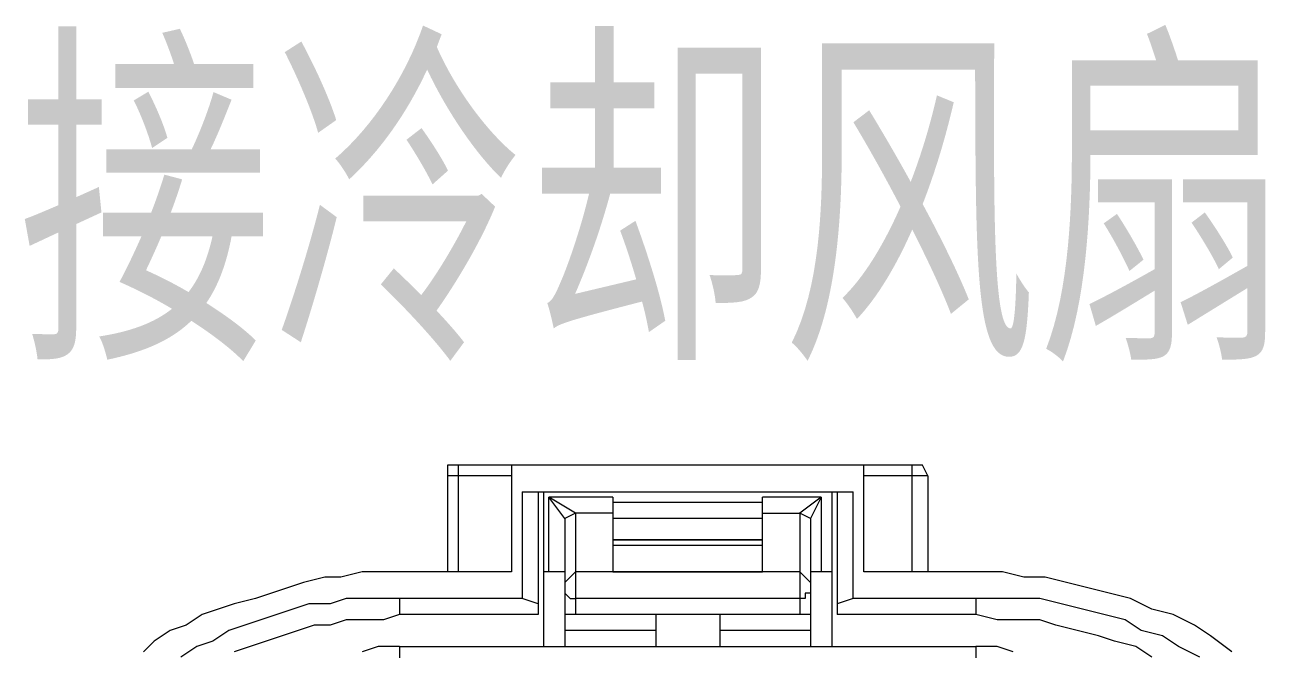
# Model space of a CAD drawing. Header units: inches. Extents: x 47316 to 59086, y 3141 to 11743.
# Drawn here: x 52707.8 to 52731.06, y 10046.62 to 10058.33 of the extents above; entities that cross this region are included whole.
import ezdxf

# ---------------------------------------------------------------- set-up
doc = ezdxf.new("R2010")
doc.units = ezdxf.units.IN
doc.header["$MEASUREMENT"] = 0
doc.layers.add('P', color=250, linetype='Continuous', lineweight=100)
doc.styles.add('MtX_FangSong_GB2312', font='')
doc.styles.get('MtX_FangSong_GB2312').set_extended_font_data('FangSong_GB2312')

msp = doc.modelspace()

# ---------------------------------------------------------------- linework, layer by layer
at = {"layer": 'P', "color": 0, "linetype": 'Continuous', "lineweight": 15}
for p, q in [((52715.929, 10050.068), (52715.729, 10050.068)), ((52715.729, 10050.068), (52715.729, 10049.868)), ((52724.429, 10050.068), (52715.929, 10050.068)), ((52715.929, 10050.068), (52715.929, 10048.068)), ((52717.129, 10050.068), (52716.929, 10050.068)), ((52716.929, 10050.068), (52716.929, 10049.868)), ((52723.529, 10050.068), (52723.329, 10050.068)), ((52723.529, 10049.868), (52723.529, 10050.068)), ((52724.429, 10050.068), (52724.429, 10048.068)), ((52724.629, 10050.068), (52724.429, 10050.068)), ((52724.729, 10049.868), (52724.629, 10050.068)), ((52716.929, 10049.868), (52715.729, 10049.868)), ((52715.729, 10049.868), (52715.729, 10048.068)), ((52716.929, 10049.868), (52716.929, 10048.068)), ((52724.729, 10049.868), (52723.529, 10049.868)), ((52723.529, 10048.068), (52723.529, 10049.868)), ((52724.729, 10049.868), (52724.729, 10048.068)), ((52717.129, 10049.568), (52723.329, 10049.568)), ((52717.129, 10049.568), (52717.129, 10047.568)), ((52717.429, 10049.568), (52717.429, 10047.268)), ((52717.529, 10049.568), (52717.529, 10046.668)), ((52722.929, 10049.568), (52722.929, 10046.668)), ((52723.029, 10049.568), (52723.029, 10047.268)), ((52723.329, 10047.568), (52723.329, 10049.568)), ((52718.829, 10049.468), (52717.629, 10049.468)), ((52718.129, 10049.168), (52717.629, 10049.468)), ((52717.929, 10049.068), (52717.629, 10049.468)), ((52717.629, 10048.068), (52717.629, 10049.468)), ((52718.829, 10049.468), (52718.829, 10048.068)), ((52721.629, 10049.368), (52718.829, 10049.368)), ((52722.729, 10049.468), (52721.629, 10049.468)), ((52721.629, 10048.068), (52721.629, 10049.468)), ((52722.729, 10049.468), (52722.329, 10049.168)), ((52722.729, 10049.468), (52722.529, 10049.068)), ((52722.729, 10049.468), (52722.729, 10048.068)), ((52718.129, 10049.168), (52717.929, 10049.068)), ((52717.929, 10049.068), (52717.929, 10046.668)), ((52718.829, 10049.168), (52718.129, 10049.168)), ((52718.129, 10049.168), (52718.129, 10047.268)), ((52721.629, 10049.068), (52718.829, 10049.068)), ((52721.629, 10049.168), (52722.329, 10049.168)), ((52722.329, 10049.168), (52722.329, 10047.268)), ((52722.529, 10049.068), (52722.329, 10049.168)), ((52722.529, 10049.068), (52722.529, 10046.668)), ((52721.629, 10048.668), (52718.829, 10048.668)), ((52718.829, 10048.668), (52721.629, 10048.668)), ((52718.829, 10048.568), (52721.629, 10048.568)), ((52713.429, 10047.968), (52713.029, 10047.868)), ((52713.729, 10047.968), (52713.429, 10047.968)), ((52714.129, 10048.068), (52713.729, 10047.968)), ((52714.429, 10048.068), (52714.129, 10048.068)), ((52714.829, 10048.068), (52714.429, 10048.068)), ((52716.929, 10048.068), (52714.829, 10048.068)), ((52717.929, 10048.068), (52717.529, 10048.068)), ((52718.129, 10048.068), (52717.929, 10047.868)), ((52722.329, 10048.068), (52718.129, 10048.068)), ((52718.829, 10048.068), (52721.629, 10048.068)), ((52722.529, 10047.868), (52722.329, 10048.068)), ((52722.929, 10048.068), (52722.529, 10048.068)), ((52725.629, 10048.068), (52723.529, 10048.068)), ((52726.129, 10048.068), (52725.629, 10048.068)), ((52726.529, 10047.968), (52726.129, 10048.068)), ((52726.929, 10047.968), (52726.529, 10047.968)), ((52727.329, 10047.868), (52726.929, 10047.968)), ((52712.429, 10047.668), (52712.129, 10047.568)), ((52712.729, 10047.768), (52712.429, 10047.668)), ((52713.029, 10047.868), (52712.729, 10047.768)), ((52717.929, 10047.668), (52717.929, 10047.668)), ((52717.929, 10047.668), (52717.929, 10047.668)), ((52717.929, 10047.668), (52718.029, 10047.568)), ((52722.529, 10047.668), (52722.429, 10047.668)), ((52722.429, 10047.668), (52722.429, 10047.568)), ((52722.529, 10047.668), (52722.529, 10047.668)), ((52727.729, 10047.768), (52727.329, 10047.868)), ((52728.129, 10047.668), (52727.729, 10047.768)), ((52728.529, 10047.568), (52728.129, 10047.668)), ((52711.729, 10047.468), (52711.429, 10047.368)), ((52712.129, 10047.568), (52711.729, 10047.468)), ((52713.129, 10047.468), (52712.829, 10047.368)), ((52713.529, 10047.468), (52713.129, 10047.468)), ((52713.829, 10047.568), (52713.529, 10047.468)), ((52714.129, 10047.568), (52713.829, 10047.568)), ((52714.529, 10047.568), (52714.129, 10047.568)), ((52714.829, 10047.568), (52714.529, 10047.568)), ((52717.129, 10047.568), (52714.829, 10047.568)), ((52714.829, 10047.568), (52714.829, 10047.268)), ((52717.429, 10047.468), (52717.129, 10047.568)), ((52718.029, 10047.568), (52718.029, 10047.568)), ((52718.029, 10047.568), (52718.029, 10047.568)), ((52718.029, 10047.568), (52718.129, 10047.568)), ((52722.329, 10047.568), (52718.129, 10047.568)), ((52718.129, 10047.568), (52718.129, 10047.568)), ((52722.429, 10047.568), (52722.329, 10047.568)), ((52722.329, 10047.568), (52722.329, 10047.568)), ((52722.429, 10047.568), (52722.429, 10047.568)), ((52722.429, 10047.568), (52722.429, 10047.568)), ((52723.329, 10047.568), (52723.029, 10047.468)), ((52725.629, 10047.568), (52723.329, 10047.568)), ((52725.629, 10047.568), (52725.629, 10047.268)), ((52726.029, 10047.568), (52725.629, 10047.568)), ((52726.429, 10047.568), (52726.029, 10047.568)), ((52726.829, 10047.568), (52726.429, 10047.568)), ((52727.229, 10047.468), (52726.829, 10047.568)), ((52727.629, 10047.368), (52727.229, 10047.468)), ((52728.929, 10047.368), (52728.529, 10047.568)), ((52711.129, 10047.268), (52710.829, 10047.068)), ((52711.429, 10047.368), (52711.129, 10047.268)), ((52712.529, 10047.268), (52712.229, 10047.168)), ((52712.829, 10047.368), (52712.529, 10047.268)), ((52714.829, 10047.268), (52714.529, 10047.168)), ((52717.429, 10047.268), (52714.829, 10047.268)), ((52722.529, 10047.268), (52717.929, 10047.268)), ((52719.629, 10047.268), (52719.629, 10046.668)), ((52720.829, 10047.268), (52720.829, 10046.668)), ((52725.629, 10047.268), (52723.029, 10047.268)), ((52726.029, 10047.168), (52725.629, 10047.268)), ((52728.029, 10047.268), (52727.629, 10047.368)), ((52728.429, 10047.168), (52728.029, 10047.268)), ((52729.329, 10047.268), (52728.929, 10047.368)), ((52729.729, 10047.068), (52729.329, 10047.268)), ((52710.529, 10046.968), (52710.229, 10046.768)), ((52710.829, 10047.068), (52710.529, 10046.968)), ((52711.629, 10046.968), (52711.329, 10046.768)), ((52711.929, 10047.068), (52711.629, 10046.968)), ((52712.229, 10047.168), (52711.929, 10047.068)), ((52712.929, 10046.968), (52712.629, 10046.868)), ((52713.229, 10047.068), (52712.929, 10046.968)), ((52713.529, 10047.068), (52713.229, 10047.068)), ((52713.829, 10047.168), (52713.529, 10047.068)), ((52714.129, 10047.168), (52713.829, 10047.168)), ((52714.529, 10047.168), (52714.129, 10047.168)), ((52719.629, 10046.968), (52717.929, 10046.968)), ((52722.529, 10046.968), (52720.829, 10046.968)), ((52726.429, 10047.168), (52726.029, 10047.168)), ((52726.829, 10047.168), (52726.429, 10047.168)), ((52727.129, 10047.068), (52726.829, 10047.168)), ((52727.529, 10046.968), (52727.129, 10047.068)), ((52727.929, 10046.868), (52727.529, 10046.968)), ((52728.729, 10046.968), (52728.429, 10047.168)), ((52729.129, 10046.868), (52728.729, 10046.968)), ((52730.029, 10046.868), (52729.729, 10047.068)), ((52710.229, 10046.768), (52710.029, 10046.568)), ((52711.329, 10046.768), (52711.029, 10046.668)), ((52712.329, 10046.768), (52712.029, 10046.668)), ((52712.629, 10046.868), (52712.329, 10046.768)), ((52728.229, 10046.768), (52727.929, 10046.868)), ((52728.629, 10046.668), (52728.229, 10046.768)), ((52729.429, 10046.668), (52729.129, 10046.868)), ((52730.429, 10046.568), (52730.029, 10046.868)), ((52711.029, 10046.668), (52710.729, 10046.468)), ((52712.029, 10046.668), (52711.729, 10046.568)), ((52714.429, 10046.668), (52714.129, 10046.568)), ((52714.829, 10046.668), (52714.429, 10046.668)), ((52714.829, 10046.668), (52725.629, 10046.668)), ((52714.829, 10046.668), (52714.829, 10046.168)), ((52717.929, 10046.668), (52719.629, 10046.668)), ((52725.629, 10046.668), (52725.629, 10046.168)), ((52726.029, 10046.668), (52725.629, 10046.668)), ((52726.329, 10046.568), (52726.029, 10046.668)), ((52728.929, 10046.468), (52728.629, 10046.668)), ((52729.829, 10046.468), (52729.429, 10046.668))]:
    msp.add_line(p, q, dxfattribs=at)

# ---------------------------------------------------------------- texts
at = {"color": 0, "lineweight": 15, "style": 'MtX_FangSong_GB2312', "width": 0.7}
msp.add_text('接冷却风扇', height=5, dxfattribs=at).set_placement((52707.668, 10052.579))

doc.saveas('drawing.dxf')
